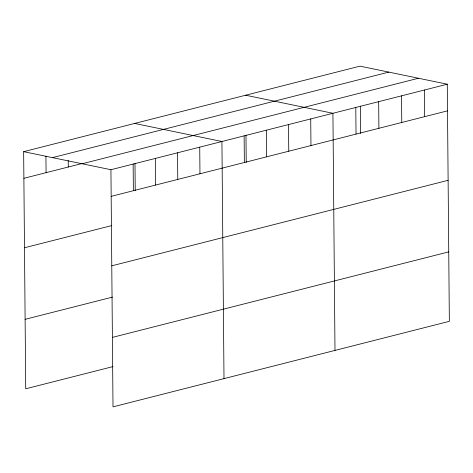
<?xml version="1.0" encoding="UTF-8"?>
<svg xmlns="http://www.w3.org/2000/svg" width="473" height="473" viewBox="0 0 473 473"><rect width="100%" height="100%" fill="white"/><g stroke="black" fill="none" stroke-linecap="round" stroke-linejoin="round"><path stroke-width="0.71" d="M113.082 366.575L25.719 388.788L23.65 151.667L359.994 66.149L447.281 84.212L449.35 321.333L113.006 406.851L110.936 169.724L447.281 84.212M52.456 157.627L388.8 72.109M23.881 178.303L82.604 163.374M82.131 163.764L418.475 78.252M111.167 196.36L447.511 110.848M24.49 247.763L111.853 225.55M111.776 265.82L448.12 180.308M25.11 319.328L112.473 297.115M112.403 337.391L448.741 251.873M245.635 95.227L332.921 113.289L334.99 350.41M134.645 123.447L221.932 141.504L224.001 378.631M23.65 151.667L110.936 169.724M424.411 90.024L424.642 116.66M401.536 95.842L401.772 122.477M378.666 101.66L378.897 128.289M360.343 106.088L360.58 133.427M355.797 107.472L356.027 134.107M310.726 118.93L310.956 145.566M288.524 124.576L288.761 151.212M266.329 130.217L266.559 156.853M245.984 135.16L246.226 162.505M244.127 135.863L244.364 162.499M199.73 147.15L199.967 173.786M177.535 152.797L177.765 179.433M155.333 158.437L155.564 185.073M134.994 163.38L135.231 190.725M133.138 164.084L133.368 190.72M68.224 160.536L68.278 167.01M45.934 156.102L46.082 172.657"/></g></svg>
